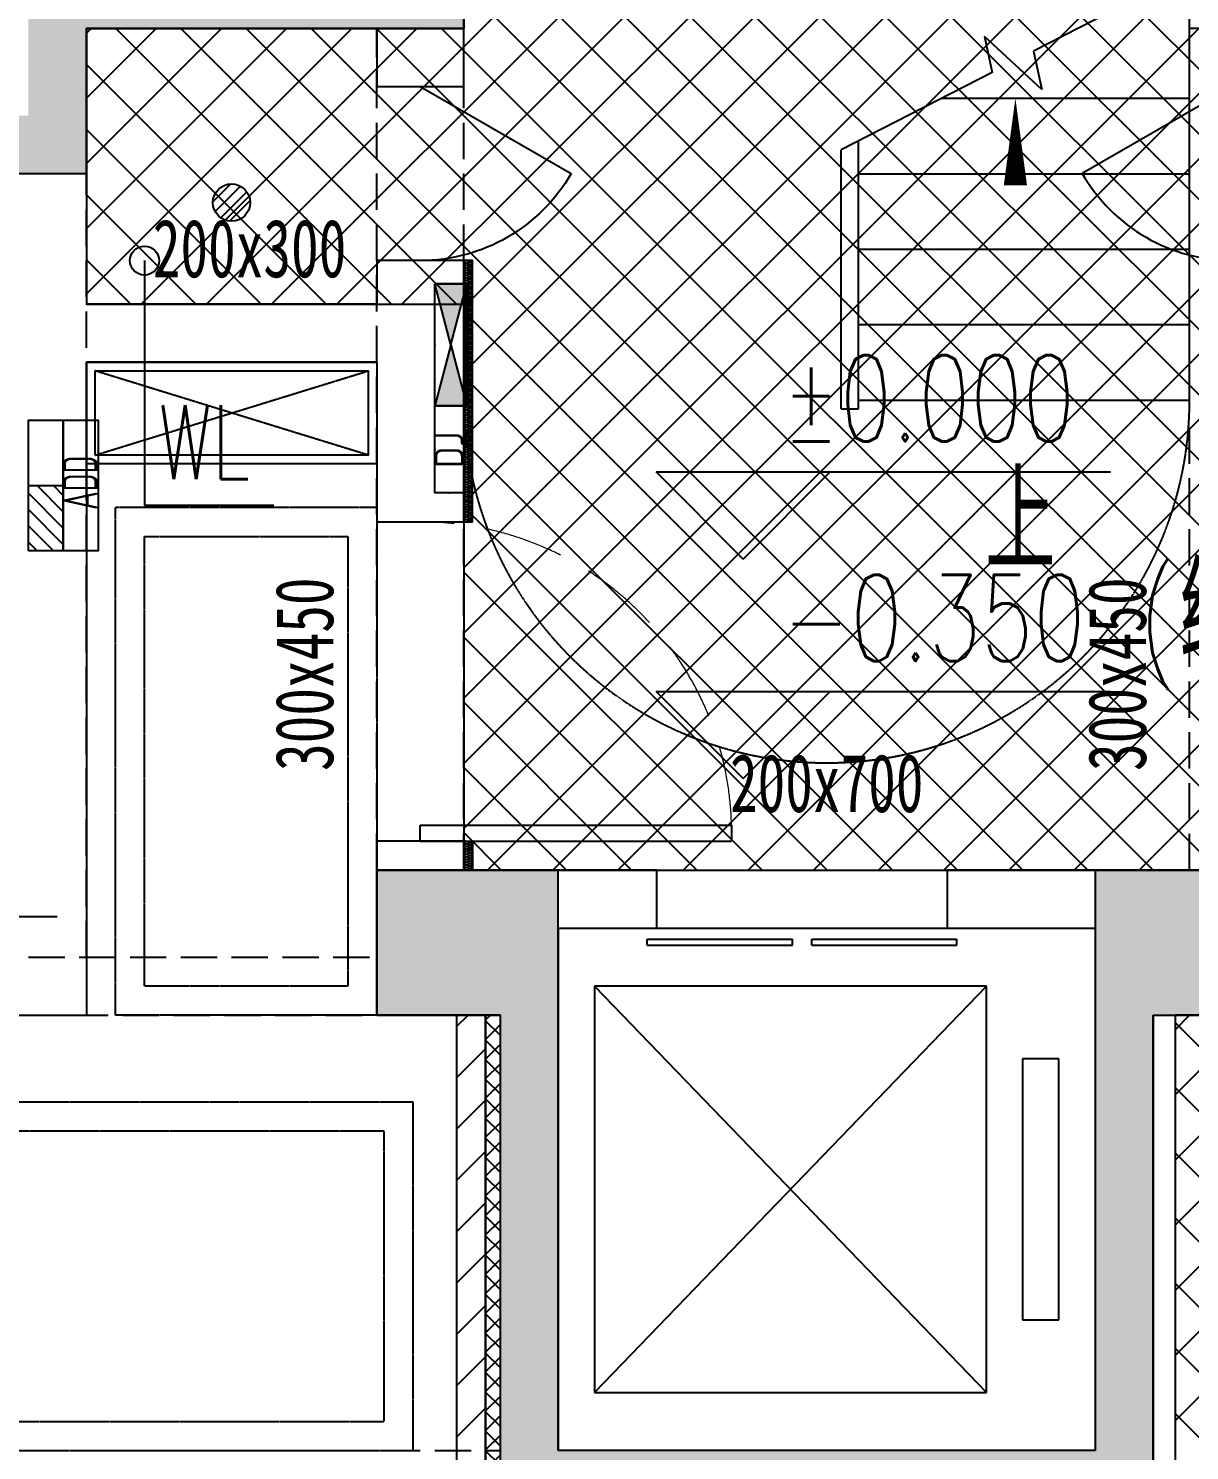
# Model space of a CAD drawing. Header units: millimetres. Extents: x -28014 to 297841, y -81741 to 47579.
# Drawn here: x 280769 to 284769, y -30077 to -25177 of the extents above; entities that cross this region are included whole.
import ezdxf
from ezdxf.enums import TextEntityAlignment as Align

# ---------------------------------------------------------------- set-up
doc = ezdxf.new("R2010")
doc.units = ezdxf.units.MM
doc.header["$MEASUREMENT"] = 0
doc.linetypes.add('__DASH', pattern=[0.35, 0.25, -0.1])
doc.linetypes.add('DASH', pattern=[0.35, 0.25, -0.1])
for name, color, linetype in [('A-墙体-填充墙', 4, 'Continuous'), ('A-墙体-砖墙', 4, 'Continuous'), ('A-墙体-面层', 6, 'Continuous'), ('A-楼面-家具', 8, 'Continuous'), ('A-楼面-楼梯', 2, 'Continuous'), ('A-楼面-电梯', 2, 'Continuous'), ('A-注释-填充', 8, 'Continuous'), ('A-注释-引出', 3, 'Continuous'), ('A-注释-标高', 3, 'Continuous'), ('A-注释-符号', 3, 'Continuous'), ('A-电气-洞口', 171, 'Continuous'), ('A-立面-填充1', 8, 'Continuous'), ('A-立面-线2', 132, 'Continuous'), ('A-门窗', 2, 'Continuous'), ('AR9-剪力墙（柱）填充', 250, 'Continuous'), ('AR9-剪力墙（柱）线', 6, 'Continuous'), ('AR9-墙线', 160, 'Continuous'), ('AR9-梁', 1, 'DASH'), ('C-sheet(通用-图框)', 7, 'Continuous'), ('FF-平面文字', 50, 'Continuous'), ('P-排水-设备-地漏', 50, 'Continuous'), ('P-污水-立管', 50, 'Continuous'), ('PUB_HATCH', 8, 'Continuous')]:
    doc.layers.add(name, color=color, linetype=linetype)
doc.styles.add('_TCH_DIM', font='SIMPLEX', dxfattribs={"bigfont": 'GBCBIG'})
doc.styles.add('_TEL_ATTDEF', font='GBENOR', dxfattribs={"width": 0.8, "height": 3, "bigfont": 'GBCBIG'})
doc.styles.add('_TEL_DIM', font='', dxfattribs={"width": 0.8, "height": 3.5})
doc.styles.add('宋体', font='', dxfattribs={"width": 0.8})
doc.styles.add('标注', font='hzs.shx', dxfattribs={"width": 0.7, "bigfont": 'hztxt.shx'})
doc.styles.get('_TEL_DIM').set_extended_font_data('SimSun')
doc.styles.get('宋体').set_extended_font_data('SimSun')

# ---------------------------------------------------------------- blocks, each defined once
blk = doc.blocks.new('$DorLib2D$00000001')
for p, q in [((0.45, 0.975), (0.5, 0.975)), ((0.45, 0), (0.45, 0.975)), ((0.5, 0), (0.5, 0.975)), ((0.5, 0), (0.45, 0))]:
    blk.add_line(p, q)
at = {"color": 8, "linetype": '__DASH', "lineweight": 13}
blk.add_arc((0.475, 0), 0.975, 91.4693, 180, dxfattribs=at)
blk = doc.blocks.new('$DorLib2D$00000228')
at = {"color": 0}
blk.add_line((0.5, 0), (0, 0.866), dxfattribs=at)
blk.add_arc((0.5, 0), 1, 120, 180, dxfattribs=at)
blk = doc.blocks.new('fxhgbfdchj')
at = {"layer": 'A-楼面-家具'}
for points in [[(-1300, -1500), (-1300, -1150), (-300, -1150), (-300, -1500)], [(-1270, -1470), (-1270, -1180), (-330, -1180), (-330, -1470)]]:
    blk.add_lwpolyline(points, close=True, dxfattribs=at)
at = {"layer": 'A-楼面-家具', "linetype": '__DASH'}
for points in [[(-1270, -1470), (-330, -1180)], [(-330, -1470), (-1270, -1180)]]:
    blk.add_lwpolyline(points, dxfattribs=at)
for points in [[(-1200, -1650), (-300, -1650), (-300, -3400), (-1200, -3400)], [(-1100, -1750), (-400, -1750), (-400, -3300), (-1100, -3300)], [(-4650, -3700), (-4650, -4900), (-175, -4900), (-175, -3700)], [(-4550, -3800), (-4550, -4800), (-275, -4800), (-275, -3800)]]:
    blk.add_lwpolyline(points, close=True, dxfattribs=at)
at = {"layer": 'AR9-墙线'}
for p, q in [((0, -200), (0, 100)), ((-1300, 0), (-1300, -400)), ((-300, 0), (-1300, 0)), ((-300, 0), (-300, -200)), ((-300, -200), (0, -200)), ((-1300, -400), (-1300, -950)), ((0, -800), (-300, -800)), ((-300, -800), (-300, -950)), ((0, -1050), (0, -800)), ((-300, -950), (-1300, -950)), ((0, -1700), (0, -1050)), ((-300, -1150), (-1300, -1150)), ((-1300, -1150), (-1300, -3400)), ((-300, -1150), (-300, -1700)), ((-300, -1700), (0, -1700)), ((0, -2800), (-300, -2800)), ((-300, -2800), (-300, -2900)), ((0, -2900), (0, -2800)), ((-300, -2900), (0, -2900)), ((-1600, -3400), (-1300, -3400))]:
    blk.add_line(p, q, dxfattribs=at)
at = {"layer": 'A-门窗', "rotation": 270}
for name, p, xscale, yscale, zscale in [('$DorLib2D$00000228', (-150, -500), -600, 600, -600), ('$DorLib2D$00000001', (-150, -2250), 1100, 1100, 1100)]:
    blk.add_blockref(name, p, dxfattribs=dict(at, xscale=xscale, yscale=yscale, zscale=zscale))
blk = doc.blocks.new('fchgbfhy')
at = {"layer": 'A-门窗', "xscale": -600, "yscale": -600, "zscale": -600, "rotation": 270.0000000001508}
blk.add_blockref('$DorLib2D$00000228', (-7700, 2700), dxfattribs=at)
blk = doc.blocks.new('$DorLib2D$00000127')
at = {"color": 0, "linetype": 'Continuous'}
for p, q in [((-0.0333, 0.7949), (-0.5333, 0.7949)), ((-0.5333, 0.7949), (-0.5333, 0.6904)), ((-0.0333, 0.7949), (-0.0333, 0.6904)), ((0.0333, 0.7949), (0.0333, 0.6904)), ((0.5333, 0.7949), (0.0333, 0.7949)), ((0.5333, 0.7949), (0.5333, 0.6904)), ((-0.0333, 0.6904), (-0.5333, 0.6904)), ((0.5333, 0.6904), (0.0333, 0.6904)), ((0.5, 0.5), (-0.5, 0.5))]:
    blk.add_line(p, q, dxfattribs=at)
blk = doc.blocks.new('$LinePat$岩棉板')
at = {"color": 0}
for p, q in [((0, -17), (12, -67)), ((12, -67), (24, -17))]:
    blk.add_line(p, q, dxfattribs=at)
for centre, start, end in [((12, -17), 0, 180), ((0, -67), 270, 0), ((24, -67), 180, 270)]:
    blk.add_arc(centre, 12, start, end, dxfattribs=at)
at = {"layer": 'Defpoints'}
blk.add_point((0, 0), dxfattribs=at)
at = {"layer": 'Defpoints', "color": 0}
blk.add_point((24, -84), dxfattribs=at)
blk = doc.blocks.new('fdgfdth')
at = {"layer": 'A-注释-填充', "ltscale": 0.01}
h = blk.add_hatch(dxfattribs=at)
h.set_pattern_fill('ANSI37', color=256, scale=30)
h.set_pattern_definition([(45, (-242733.196, -430349.334), (-33.6759605, 33.6759605), []), (135, (-242733.196, -430349.334), (-33.6759605, -33.6759605), [])])
h.paths.add_polyline_path([(-1650, -7350), (-1650, -7400), (-2725, -7400), (-2725, -5650), (-2675, -5650), (-2675, -7350)])
at = {"layer": 'PUB_HATCH'}
h = blk.add_hatch(dxfattribs=at)
h.set_pattern_fill('普通砖', color=256, scale=50, style=0)
h.set_pattern_definition([(45, (0, 89.76), (-88.3884, 88.3884), [])])
h.paths.add_polyline_path([(-2825, -5650), (-2825, -7500), (-2725, -7400), (-2725, -5650)])
at = {"layer": 'A-墙体-填充墙'}
for p, q in [((-2575, -5150), (-3099.5, -5150)), ((-3099.5, -5650), (-3099.5, -5150)), ((-2135, -5150), (-2575, -5150)), ((-2135, -5350), (-2135, -5150)), ((-525, -5150), (-1135, -5150)), ((-1135, -5150), (-1135, -5350)), ((-525, -5150), (-0.5, -5150)), ((-2475, -5350), (-2135, -5350)), ((-2475, -5350), (-2475, -7150)), ((-1135, -5350), (-625, -5350)), ((-625, -5350), (-625, -7150)), ((-2675, -5650), (-3099.5, -5650)), ((-2675, -5650), (-2675, -7350)), ((-425, -5650), (-425, -7350)), ((-425, -5650), (-0.5, -5650)), ((-1550, -7150), (-2475, -7150)), ((-625, -7150), (-1550, -7150))]:
    blk.add_line(p, q, dxfattribs=at)
at = {"layer": 'A-墙体-砖墙'}
for p, q in [((-2825, -5650), (-2825, -7500)), ((-2725, -5650), (-2825, -5650)), ((-2725, -5650), (-2725, -7400))]:
    blk.add_line(p, q, dxfattribs=at)
at = {"layer": 'A-墙体-面层', "ltscale": 0.01}
for points in [[(-2800, -3950), (-2800, -3950), (-2770, -3950), (-2770, -3050), (-2800, -3050)], [(-2800, -5050), (-2770, -5050), (-2770, -5150)]]:
    blk.add_lwpolyline(points, dxfattribs=at)
at = {"layer": 'A-楼面-楼梯'}
for p, q in [((-300, -2052.5), (-837.8, -2328.5)), ((-300, -3530.4), (-300, -2052.5)), ((-809.4, -2460.5), (-1006.6, -2277.6)), ((-1006.6, -2277.6), (-979.9, -2401.4)), ((-837.8, -2328.5), (-809.4, -2460.5)), ((-979.9, -2401.4), (-1500, -2668.3)), ((-1153.3, -2490.4), (-300, -2490.4)), ((-1440, -3560.4), (-1440, -2637.6)), ((-1500, -3530.4), (-1500, -2668.3)), ((-1500, -3560.4), (-1500, -2668.3)), ((-1440, -2750.4), (-300, -2750.4)), ((-1440, -3010.4), (-300, -3010.4)), ((-1440, -3270.4), (-300, -3270.4)), ((-1500, -3560.4), (-1440, -3560.4)), ((-1440, -3530.4), (-300, -3530.4))]:
    blk.add_line(p, q, dxfattribs=at)
at = {"layer": 'A-楼面-楼梯', "color": 9, "linetype": 'DASH'}
blk.add_arc((-1550, -3530.4), 1250, 180, 0, dxfattribs=at)
at = {"layer": 'A-楼面-电梯', "ltscale": 0.01}
for p, q in [((-1000, -5550), (-2350, -5550)), ((-2350, -5550), (-2350, -6950)), ((-1000, -5550), (-2350, -6950)), ((-2350, -5550), (-1000, -6950)), ((-1000, -6950), (-1000, -5550)), ((-750, -5800), (-875, -5800)), ((-875, -5800), (-875, -6700)), ((-750, -6700), (-750, -5800)), ((-875, -6700), (-750, -6700)), ((-2350, -6950), (-1000, -6950))]:
    blk.add_line(p, q, dxfattribs=at)
at = {"layer": 'A-注释-填充', "ltscale": 0.01}
blk.add_lwpolyline([(-1650, -7350), (-1650, -7400), (-2725, -7400), (-2725, -5650), (-2675, -5650), (-2675, -7350), (-1650, -7350)], dxfattribs=at)
at = {"layer": 'A-注释-符号'}
blk.add_lwpolyline([(-900, -3660.4, 0, 0, 0), (-900, -2490.4, 0, 80, 0), (-900, -2790.4, 0, 0, 0)], format="xyseb", dxfattribs=at)
at = {"layer": 'A-注释-填充', "yscale": 0.3565137037395431, "zscale": 0.3565137037395431}
for p, xscale, rotation in [((-2800, -3058.6), 0.3571428568452381, 89.9999999998073), ((-2800, -3067.1), 0.3571428568452381, 89.9999999998073), ((-2800, -3075.7), 0.3571428568452381, 89.9999999998073), ((-2800, -3084.3), 0.3571428568452381, 89.9999999998073), ((-2800, -3092.9), 0.3571428568452381, 89.9999999998073), ((-2800, -3101.4), 0.3571428568452381, 89.9999999998073), ((-2800, -3110), 0.3571428568452381, 89.9999999998073), ((-2800, -3118.6), 0.3571428568452381, 89.9999999998073), ((-2800, -3127.1), 0.3571428568452381, 89.9999999998073), ((-2800, -3135.7), 0.3571428568452381, 89.9999999998073), ((-2800, -3144.3), 0.3571428568452381, 89.9999999998073), ((-2800, -3152.9), 0.3571428568452381, 89.9999999998073), ((-2800, -3161.4), 0.3571428568452381, 89.9999999998073), ((-2800, -3170), 0.3571428568452381, 89.9999999998073), ((-2800, -3178.6), 0.3571428568452381, 89.9999999998073), ((-2800, -3187.1), 0.3571428568452381, 89.9999999998073), ((-2800, -3195.7), 0.3571428568452381, 89.9999999998073), ((-2800, -3204.3), 0.3571428568452381, 89.9999999998073), ((-2800, -3212.9), 0.3571428568452381, 89.9999999998073), ((-2800, -3221.4), 0.3571428568452381, 89.9999999998073), ((-2800, -3230), 0.3571428568452381, 89.9999999998073), ((-2800, -3238.6), 0.3571428568452381, 89.9999999998073), ((-2800, -3247.1), 0.3571428568452381, 89.9999999998073), ((-2800, -3255.7), 0.3571428568452381, 89.9999999998073), ((-2800, -3264.3), 0.3571428568452381, 89.9999999998073), ((-2800, -3272.9), 0.3571428568452381, 89.9999999998073), ((-2800, -3281.4), 0.3571428568452381, 89.9999999998073), ((-2800, -3290), 0.3571428568452381, 89.9999999998073), ((-2800, -3298.6), 0.3571428568452381, 89.9999999998073), ((-2800, -3307.1), 0.3571428568452381, 89.9999999998073), ((-2800, -3315.7), 0.3571428568452381, 89.9999999998073), ((-2800, -3324.3), 0.3571428568452381, 89.9999999998073), ((-2800, -3332.9), 0.3571428568452381, 89.9999999998073), ((-2800, -3341.4), 0.3571428568452381, 89.9999999998073), ((-2800, -3350), 0.3571428568452381, 89.9999999998073), ((-2800, -3358.6), 0.3571428568452381, 89.9999999998073), ((-2800, -3367.1), 0.3571428568452381, 89.9999999998073), ((-2800, -3375.7), 0.3571428568452381, 89.9999999998073), ((-2800, -3384.3), 0.3571428568452381, 89.9999999998073), ((-2800, -3392.9), 0.3571428568452381, 89.9999999998073), ((-2800, -3401.4), 0.3571428568452381, 89.9999999998073), ((-2800, -3410), 0.3571428568452381, 89.9999999998073), ((-2800, -3418.6), 0.3571428568452381, 89.9999999998073), ((-2800, -3427.1), 0.3571428568452381, 89.9999999998073), ((-2800, -3435.7), 0.3571428568452381, 89.9999999998073), ((-2800, -3444.3), 0.3571428568452381, 89.9999999998073), ((-2800, -3452.9), 0.3571428568452381, 89.9999999998073), ((-2800, -3461.4), 0.3571428568452381, 89.9999999998073), ((-2800, -3470), 0.3571428568452381, 89.9999999998073), ((-2800, -3478.6), 0.3571428568452381, 89.9999999998073), ((-2800, -3487.1), 0.3571428568452381, 89.9999999998073), ((-2800, -3495.7), 0.3571428568452381, 89.9999999998073), ((-2800, -3504.3), 0.3571428568452381, 89.9999999998073), ((-2800, -3512.9), 0.3571428568452381, 89.9999999998073), ((-2800, -3521.4), 0.3571428568452381, 89.9999999998073), ((-2800, -3530), 0.3571428568452381, 89.9999999998073), ((-2800, -3538.6), 0.3571428568452381, 89.9999999998073), ((-2800, -3547.1), 0.3571428568452381, 89.9999999998073), ((-2800, -3555.7), 0.3571428568452381, 89.9999999998073), ((-2800, -3564.3), 0.3571428568452381, 89.9999999998073), ((-2800, -3572.9), 0.3571428568452381, 89.9999999998073), ((-2800, -3581.4), 0.3571428568452381, 89.9999999998073), ((-2800, -3590), 0.3571428568452381, 89.9999999998073), ((-2800, -3598.6), 0.3571428568452381, 89.9999999998073), ((-2800, -3607.1), 0.3571428568452381, 89.9999999998073), ((-2800, -3615.7), 0.3571428568452381, 89.9999999998073), ((-2800, -3624.3), 0.3571428568452381, 89.9999999998073), ((-2800, -3632.9), 0.3571428568452381, 89.9999999998073), ((-2800, -3641.4), 0.3571428568452381, 89.9999999998073), ((-2800, -3650), 0.3571428568452381, 89.9999999998073), ((-2800, -3658.6), 0.3571428568452381, 89.9999999998073), ((-2800, -3667.1), 0.3571428568452381, 89.9999999998073), ((-2800, -3675.7), 0.3571428568452381, 89.9999999998073), ((-2800, -3684.3), 0.3571428568452381, 89.9999999998073), ((-2800, -3692.9), 0.3571428568452381, 89.9999999998073), ((-2800, -3701.4), 0.3571428568452381, 89.9999999998073), ((-2800, -3710), 0.3571428568452381, 89.9999999998073), ((-2800, -3718.6), 0.3571428568452381, 89.9999999998073), ((-2800, -3727.1), 0.3571428568452381, 89.9999999998073), ((-2800, -3735.7), 0.3571428568452381, 89.9999999998073), ((-2800, -3744.3), 0.3571428568452381, 89.9999999998073), ((-2800, -3752.9), 0.3571428568452381, 89.9999999998073), ((-2800, -3761.4), 0.3571428568452381, 89.9999999998073), ((-2800, -3770), 0.3571428568452381, 89.9999999998073), ((-2800, -3778.6), 0.3571428568452381, 89.9999999998073), ((-2800, -3787.1), 0.3571428568452381, 89.9999999998073), ((-2800, -3795.7), 0.3571428568452381, 89.9999999998073), ((-2800, -3804.3), 0.3571428568452381, 89.9999999998073), ((-2800, -3812.9), 0.3571428568452381, 89.9999999998073), ((-2800, -3821.4), 0.3571428568452381, 89.9999999998073), ((-2800, -3830), 0.3571428568452381, 89.9999999998073), ((-2800, -3838.6), 0.3571428568452381, 89.9999999998073), ((-2800, -3847.1), 0.3571428568452381, 89.9999999998073), ((-2800, -3855.7), 0.3571428568452381, 89.9999999998073), ((-2800, -3864.3), 0.3571428568452381, 89.9999999998073), ((-2800, -3872.9), 0.3571428568452381, 89.9999999998073), ((-2800, -3881.4), 0.3571428568452381, 89.9999999998073), ((-2800, -3890), 0.3571428568452381, 89.9999999998073), ((-2800, -3898.6), 0.3571428568452381, 89.9999999998073), ((-2800, -3907.1), 0.3571428568452381, 89.9999999998073), ((-2800, -3915.7), 0.3571428568452381, 89.9999999998073), ((-2800, -3924.3), 0.3571428568452381, 89.9999999998073), ((-2800, -3932.9), 0.3571428568452381, 89.9999999998073), ((-2800, -3941.4), 0.3571428568452381, 89.9999999998073), ((-2800, -3950), 0.3571428568452381, 89.9999999998073), ((-2800, -5059.1), 0.3787878783830366, 90.0000000010672), ((-2800, -5068.2), 0.3787878783830366, 90.0000000010672), ((-2800, -5077.3), 0.3787878783830366, 90.0000000010672), ((-2800, -5086.4), 0.3787878783830366, 90.0000000010672), ((-2800, -5095.5), 0.3787878783830366, 90.0000000010672), ((-2800, -5104.5), 0.3787878783830366, 90.0000000010672), ((-2800, -5113.6), 0.3787878783830366, 90.0000000010672), ((-2800, -5122.7), 0.3787878783830366, 90.0000000010672), ((-2800, -5131.8), 0.3787878783830366, 90.0000000010672), ((-2800, -5140.9), 0.3787878783830366, 90.0000000010672), ((-2800, -5150), 0.3787878783830366, 90.0000000010672)]:
    blk.add_blockref('$LinePat$岩棉板', p, dxfattribs=dict(at, xscale=xscale, rotation=rotation))
at = {"layer": 'A-门窗', "xscale": 1000, "yscale": 200, "zscale": 1000, "rotation": 179.9999999999675}
blk.add_blockref('$DorLib2D$00000127', (-1635, -5250), dxfattribs=at)
at = {"layer": 'A-注释-符号', "color": 7, "style": '_TCH_DIM'}
blk.add_text('上', height=337.6, dxfattribs=at).set_placement((-1004.3, -4115.4))
blk = doc.blocks.new('zz7')
at = {"layer": 'AR9-剪力墙（柱）填充'}
for points in [[(6300, 2550), (6000, 2550), (6000, 500), (4800, 500), (4800, 0), (4500, 0), (4500, -200), (5000, -200), (5000, 300), (6300, 300)], [(8475, -4600), (6625, -4600), (6625, -2600), (6000, -2600), (6000, -3100), (6425, -3100), (6425, -4800), (7450, -4800), (7450, -5100), (7650, -5100), (7650, -4800), (8675, -4800), (8675, -3100), (9100, -3100), (9100, -2600), (8475, -2600)]]:
    blk.add_hatch(color=256, dxfattribs=at).paths.add_polyline_path(points)
at = {"layer": 'AR9-剪力墙（柱）线'}
for p, q in [((6300, 300), (6300, 2550)), ((5000, -200), (5000, 300)), ((5000, 300), (6300, 300)), ((4500, -200), (5000, -200)), ((6625, -2600), (6000, -2600)), ((6000, -2600), (6000, -3100)), ((6625, -4600), (6625, -2600)), ((9100, -2600), (8475, -2600)), ((8475, -2600), (8475, -4600)), ((6000, -3100), (6425, -3100)), ((6425, -3100), (6425, -4800)), ((8675, -4800), (8675, -3100)), ((8675, -3100), (9100, -3100)), ((8475, -4600), (6625, -4600))]:
    blk.add_line(p, q, dxfattribs=at)
blk = doc.blocks.new('dfxgdfh')
at = {"layer": 'AR9-梁', "ltscale": 500}
for p, q in [((6000, -2600), (6000, 300)), ((6300, -2600), (6300, 300)), ((8800, -2600), (8800, 300)), ((5000, -2900), (5000, -200)), ((5000, -650), (6000, -650)), ((5000, -850), (6000, -850)), ((6625.5, -2600), (8474.5, -2600)), ((6625.5, -2800), (8474.5, -2800)), ((4800, -2900), (6000.5, -2900)), ((1450, -3100), (6000.5, -3100)), ((1650, -4600), (6425, -4600))]:
    blk.add_line(p, q, dxfattribs=at)
at = {"layer": 'FF-平面文字', "ltscale": 500, "style": '宋体', "width": 0.7}
for s, p in [('200x300', (5561.7, -457.5)), ('200x700', (7550, -2300))]:
    blk.add_text(s, height=200, dxfattribs=at).set_placement(p, align=Align.MIDDLE_CENTER)
for p in [(5750, -1925), (8550, -1925)]:
    blk.add_text('300x450', height=200, rotation=90, dxfattribs=at).set_placement(p, align=Align.MIDDLE_CENTER)
blk = doc.blocks.new('gfhygfju')
at = {"layer": 'A-注释-标高'}
blk.add_line((-9450.4, 5840), (-8400.5, 5840), dxfattribs=at)
blk = doc.blocks.new('$equip_U$00000241(PC214董文军)')
h = blk.add_hatch(color=256)
h.dxf.hatch_style = 1
h.paths.add_polyline_path([(-0.525, 0.275), (-0.525, 0), (0, 0.138)])
h = blk.add_hatch(color=256)
h.dxf.hatch_style = 1
h.paths.add_polyline_path([(0.525, 0.275), (0.525, 0), (0, 0.138)])
at = {"linetype": 'ByBlock'}
for p, q in [((-0.525, 0), (-0.525, 0.275)), ((0, 0.138), (-0.525, 0.275)), ((0, 0.138), (0.525, 0.275)), ((0.525, 0), (0.525, 0.275)), ((0.525, 0), (0.525, 0.275)), ((0, 0.138), (-0.525, 0)), ((0, 0.138), (0.525, 0))]:
    blk.add_line(p, q, dxfattribs=at)
for p, q in [((-0.525, 0.275), (-0.525, 0)), ((0.525, 0.275), (0.525, 0))]:
    blk.add_line(p, q)
for points in [[(0.525, 0.275), (-0.525, 0.275)], [(0.525, 0), (-0.525, 0)]]:
    blk.add_lwpolyline(points, dxfattribs=at)
for p in [(0, 0.275), (-0.525, 0.138), (0.525, 0.138), (0, 0)]:
    blk.add_point(p)
at = {"color": 7, "style": '_TEL_DIM', "flags": 1}
for tag in ['A', 'REMARK']:
    blk.add_attdef(tag, text='', height=0.000025, dxfattribs=at).set_placement((0, 0), align=Align.MIDDLE_CENTER)
at = {"color": 7, "style": '_TEL_DIM'}
for p in [(0, 0), (0.1, 0)]:
    blk.add_attdef('$TEXT$', text='', height=0.000025, dxfattribs=at).set_placement(p, align=Align.MIDDLE_CENTER)
blk = doc.blocks.new('$equip_U$00000243(PC214董文军)')
blk.add_lwpolyline([(-0.375, 0.25), (0.375, 0.25), (0.375, 0), (-0.375, 0)], close=True)
for p in [(0, 0.25), (-0.375, 0.125), (0.375, 0.125), (0, 0)]:
    blk.add_point(p)
at = {"color": 0, "style": '_TEL_DIM'}
blk.add_attdef('DJ', text='', height=0.25, dxfattribs=at).set_placement((0.004, 0.123), align=Align.MIDDLE_CENTER)
at = {"color": 7, "style": '_TEL_DIM', "flags": 1}
for tag in ['A', 'REMARK']:
    blk.add_attdef(tag, text='', height=0.000025, dxfattribs=at).set_placement((0, 0), align=Align.MIDDLE_CENTER)
at = {"color": 7, "style": '_TEL_DIM'}
blk.add_attdef('$TEXT$', text='', height=0.000025, dxfattribs=at).set_placement((0, 0), align=Align.MIDDLE_CENTER)
blk = doc.blocks.new('d1')
at = {"layer": 'A-电气-洞口'}
blk.add_lwpolyline([(0, 120), (450, 120), (450, 0), (0, 0)], close=True, dxfattribs=at)
at = {"layer": 'A-电气-洞口', "style": '标注', "width": 0.7}
blk.add_text('ADD', height=120, dxfattribs=at).set_placement((140.9, 1.8))
blk = doc.blocks.new('d2')
at = {"layer": 'A-电气-洞口'}
h = blk.add_hatch(dxfattribs=at)
h.set_pattern_fill('ANSI31', color=256, scale=25, style=0)
h.set_pattern_definition([(45, (-62577.283, -46598.13), (-28.0633, 28.0633), [])])
h.paths.add_polyline_path([(225, 0), (225, 120), (0, 120), (0, 0)])
blk.add_line((225, 120), (225, 0), dxfattribs=at)
at = {"layer": 'A-电气-洞口', "ltscale": 0.01}
blk.add_lwpolyline([(0, 120), (450, 120), (450, 0), (0, 0)], close=True, dxfattribs=at)
blk = doc.blocks.new('gfthy')
at = {"layer": 'A-电气-洞口'}
ref = blk.add_blockref('$equip_U$00000241(PC214董文军)', (-2275, 3810), dxfattribs=dict(at, xscale=400, yscale=400, zscale=400, rotation=270))
ref.add_attrib('$TEXT$', 'REMARK', dxfattribs={"layer": '0', "color": 7, "height": 0.01, "rotation": 90, "style": '_TEL_ATTDEF'}).set_placement((-2275, 3770), align=Align.MIDDLE_CENTER)
ref.add_attrib('$TEXT$', 'REMARK', dxfattribs={"layer": '0', "color": 7, "height": 0.01, "rotation": 90, "style": '_TEL_ATTDEF'}).set_placement((-2275, 3810), align=Align.MIDDLE_CENTER)
ref = blk.add_blockref('$equip_U$00000243(PC214董文军)', (-2275, 3450), dxfattribs=dict(at, xscale=400, yscale=400, zscale=400, rotation=270))
ref.add_attrib('DJ', 'DJ', dxfattribs={"layer": '0', "color": 0, "height": 100, "rotation": 90, "style": '_TEL_ATTDEF'}).set_placement((-2225.8, 3448.5), align=Align.MIDDLE_CENTER)
ref.add_attrib('$TEXT$', 'REMARK', dxfattribs={"layer": '0', "color": 7, "height": 0.01, "rotation": 90, "style": '_TEL_ATTDEF'}).set_placement((-2275, 3450), align=Align.MIDDLE_CENTER)
at = {"layer": 'A-电气-洞口', "rotation": 90}
for name, p in [('d2', (-3555, 3100)), ('d1', (-3435, 3100))]:
    blk.add_blockref(name, p, dxfattribs=at)
blk = doc.blocks.new('普通地漏')
at = {"layer": 'P-排水-设备-地漏'}
for p, q in [((56.2, -31), (-31, 56.2)), ((64.1, 2.1), (2.1, 64.1)), ((6.7, -63.8), (-63.8, 6.7)), ((36.8, -52.6), (-52.6, 36.8))]:
    blk.add_line(p, q, dxfattribs=at)
at = {"layer": 'P-排水-设备-地漏', "extrusion": (0, 0, -1)}
blk.add_ellipse((0, 0), major_axis=(64.2, 0), ratio=1, start_param=3.141759, end_param=9.424944, dxfattribs=at)
blk = doc.blocks.new('fxdgdh')
at = {"layer": 'P-污水-立管'}
for centre in [(-800.2, -3050), (3900.2, -3050)]:
    blk.add_circle(centre, 50, dxfattribs=at)
at = {"layer": 'P-排水-设备-地漏', "extrusion": (0, 0, -1), "zscale": -1}
blk.add_blockref('普通地漏', (500.4, -2850), dxfattribs=at)
at = {"layer": 'P-排水-设备-地漏', "extrusion": (0, 0, -1), "xscale": -1, "zscale": -1}
blk.add_blockref('普通地漏', (-3600.4, -2850), dxfattribs=at)

msp = doc.modelspace()

# ---------------------------------------------------------------- hatches: boundary and pattern name
at = {"layer": 'A-立面-填充1', "ltscale": 0.01}
h = msp.add_hatch(dxfattribs=at)
h.set_pattern_fill('ANSI37', color=256, scale=100)
h.set_pattern_definition([(45, (-160913.95, -288144.42), (-112.2532, 112.2532), []), (135, (-160913.95, -288144.42), (-112.2532, -112.2532), [])])
h.paths.add_polyline_path([(283618.762, -32227.447), (286268.762, -32227.447), (286268.762, -25677.447), (286068.762, -25677.447), (286068.762, -25177.447), (284768.762, -25177.447), (284768.762, -23127.447), (282268.762, -23127.446), (282268.762, -25177.447), (280982.552, -25177.447), (280968.762, -25177.447), (280968.762, -26127.447), (282268.762, -26127.447), (282268.762, -28077.447), (285068.762, -28077.447), (285068.762, -28577.447), (284718.762, -28577.447), (284718.762, -30277.447), (283618.762, -30277.447)])

# ---------------------------------------------------------------- linework, layer by layer
at = {"layer": 'A-注释-填充', "ltscale": 0.01}
msp.add_lwpolyline([(283618.762, -32227.447), (286268.762, -32227.447), (286268.762, -25677.447), (286068.762, -25677.447), (286068.762, -25177.447), (284768.762, -25177.447), (284768.762, -23127.447), (282268.762, -23127.446), (282268.762, -25177.447), (280982.552, -25177.447), (280968.762, -25177.447), (280968.762, -26127.447), (282268.762, -26127.447), (282268.762, -28077.447), (285068.762, -28077.447), (285068.762, -28577.447), (284718.762, -28577.447), (284718.762, -30277.447), (283618.762, -30277.447)], close=True, dxfattribs=at)
at = {"layer": 'A-注释-引出'}
for p, q in [((281168.566, -25977.447), (281168.566, -26820.489)), ((281168.566, -26820.489), (281614.37, -26820.489))]:
    msp.add_line(p, q, dxfattribs=at)
at = {"layer": 'A-注释-标高'}
for p, q in [((283231.074, -27005.606), (282931.074, -26705.606)), ((282931.074, -26705.606), (284496.074, -26705.606)), ((283231.074, -27005.606), (283531.074, -26705.606)), ((283231.074, -27762.106), (282931.074, -27462.106)), ((282931.074, -27462.106), (284496.074, -27462.106)), ((283231.074, -27762.106), (283531.074, -27462.106))]:
    msp.add_line(p, q, dxfattribs=at)

# ---------------------------------------------------------------- block references
for name, p in [('dfxgdfh', (275968.762, -25477.447)), ('fdgfdth', (285068.762, -22927.447)), ('fxhgbfdchj', (282268.762, -25177.447)), ('zz7', (275968.762, -25477.447)), ('fchgbfhy', (292618.762, -28377.447))]:
    msp.add_blockref(name, p)
at = {"layer": 'A-立面-填充1'}
msp.add_blockref('gfthy', (284443.762, -30077.447), dxfattribs=at)
at = {"layer": 'A-立面-线2'}
msp.add_blockref('gfhygfju', (289268.762, -34077.447), dxfattribs=at)
at = {"layer": 'C-sheet(通用-图框)'}
msp.add_blockref('fxdgdh', (281968.762, -22927.447), dxfattribs=at)

# ---------------------------------------------------------------- texts
at = {"layer": 'A-注释-引出', "color": 7, "style": '_TCH_DIM', "width": 0.705882}
msp.add_text('WL', height=255, dxfattribs=at).set_placement((281215.799, -26730.489))
at = {"layer": 'A-注释-标高', "color": 7, "style": '_TCH_DIM', "width": 0.705882}
for s, p in [('%%P0.000', (283366.074, -26600.606)), ('(', (284596.074, -27357.106)), ('-0.350', (283366.074, -27357.106))]:
    msp.add_text(s, height=297.5, dxfattribs=at).set_placement(p)
at = {"layer": 'A-注释-标高', "color": 7, "style": '_TCH_DIM'}
msp.add_text('结', height=337.589, dxfattribs=at).set_placement((284736.074, -27357.106))

doc.saveas('drawing.dxf')
